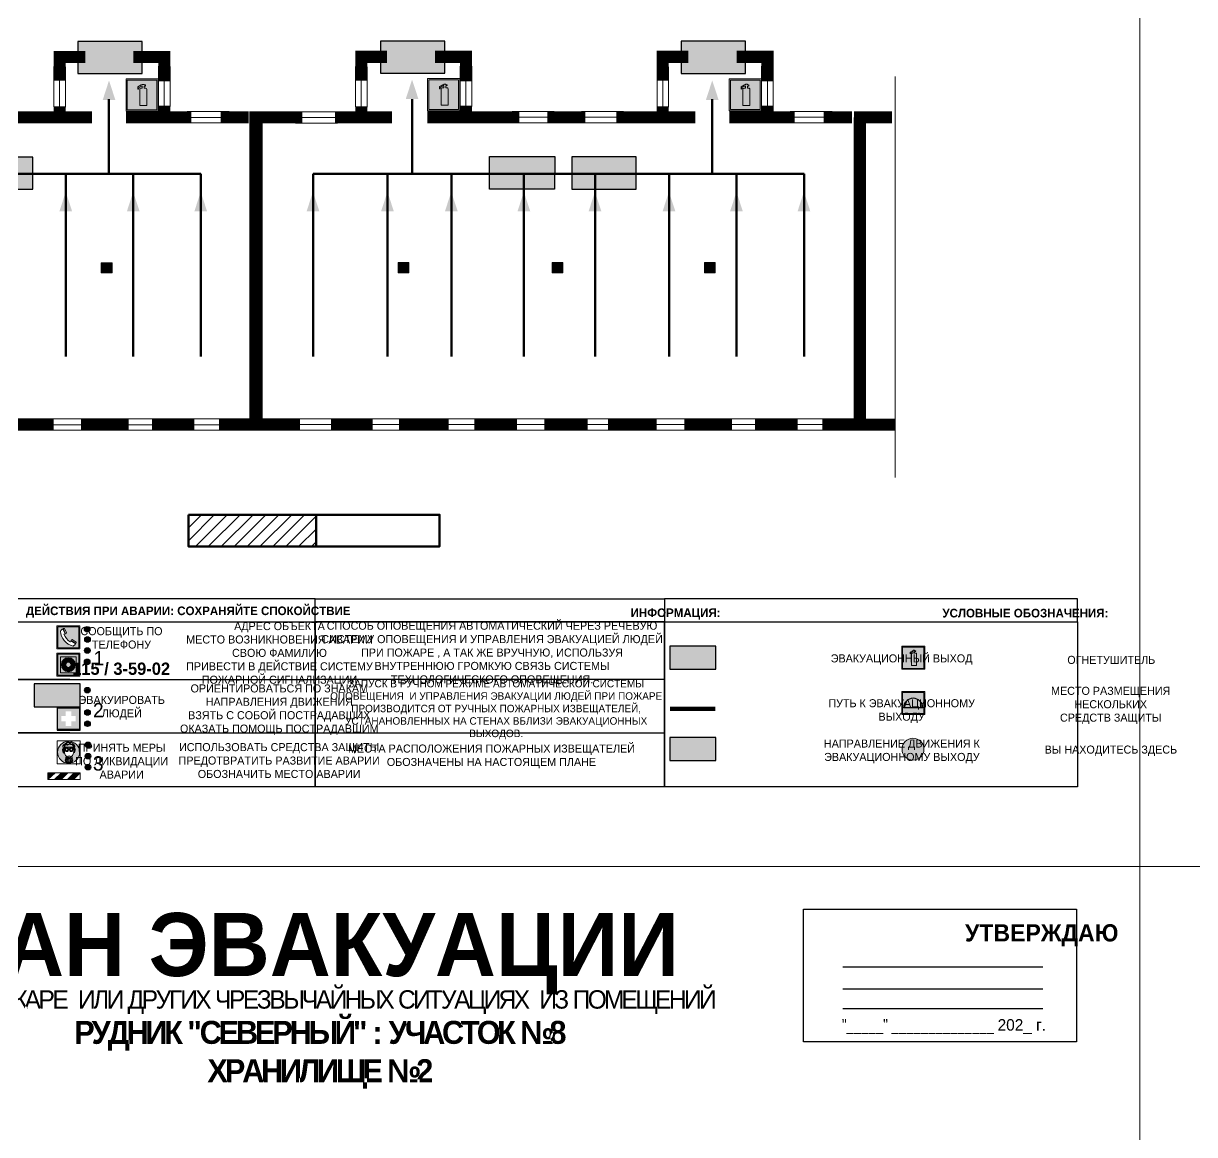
# Model space of a CAD drawing. Header units: millimetres. Extents: x 13114 to 67229, y 22859 to 38520.
# Drawn here: x 17329.4 to 17737.2, y 35460.9 to 35847.8 of the extents above; entities that cross this region are included whole.
import ezdxf

# ---------------------------------------------------------------- set-up
doc = ezdxf.new("R2010")
doc.units = ezdxf.units.MM
doc.layers.add('План_Штампы', color=7, linetype='Continuous')
doc.styles.add('обычный', font='arial.ttf')

# ---------------------------------------------------------------- blocks, each defined once
blk = doc.blocks.new('A$C38D26F80')
h = blk.add_hatch(color=5)
h.dxf.hatch_style = 1
h.paths.add_polyline_path([(-8.77, -4.48, 1), (-0.19, -4.48, 1)])
h.paths.add_polyline_path([(-6.75, -3.58), (-6.75, -3.31), (-6.62, -3.22), (-6.5, -3.22), (-6.42, -3.3), (-6.39, -3.28), (-6.59, -2.23), (-6.59, -2.01), (-6.38, -1.58), (-4.76, -0.4), (-4.13, -0.79, -0.362848), (-2.1, -2.1, -0.201049), (-2.17, -2.48, 0.085434), (-2.26, -3.13), (-1.9, -3.16), (-2.25, -4.7), (-2.4, -4.59), (-2.43, -4.34), (-2.36, -4.34), (-2.14, -3.34), (-2.47, -3.42), (-2.58, -1.95), (-2.77, -1.58), (-3.58, -1.52), (-3.92, -1.26), (-5.05, -1.73), (-4.87, -1.39), (-5.41, -1.6), (-5.41, -1.46), (-6.13, -1.87), (-6.18, -3.5), (-6.56, -3.47), (-6.37, -4.59), (-6.16, -4.43), (-6.16, -4.66), (-6.36, -4.79), (-6.37, -4.8), (-6.51, -4.76)], flags=16)
h.paths.add_polyline_path([(-6.51, -4.76), (-6.36, -4.79), (-6.37, -4.8)], flags=0)
h.paths.add_polyline_path([(-5.92, -2.34, 0.089508), (-2.67, -2.35), (-2.48, -3.88, -0.268602), (-3.4, -6.18, 0.262449), (-5.2, -6.18, -0.268602), (-6.11, -3.88)], flags=16)
edge = h.paths.add_edge_path(flags=16)
edge.add_ellipse((-5.19, -3.41), major_axis=(0, 0.842), ratio=0.848992, start_angle=0, end_angle=360)
edge = h.paths.add_edge_path(flags=0)
edge.add_ellipse((-5.19, -3.39), major_axis=(0, 0.665), ratio=0.853798, start_angle=0, end_angle=360)
edge = h.paths.add_edge_path(flags=0)
edge.add_ellipse((-5.19, -3.4), major_axis=(0, 0.528), ratio=0.864094, start_angle=0, end_angle=360)
edge = h.paths.add_edge_path(flags=16)
edge.add_ellipse((-3.47, -3.4), major_axis=(0, 0.842), ratio=0.848992, start_angle=0, end_angle=360)
h.paths.add_polyline_path([(-3.13, -6.45), (-3.13, -6.84, 0.383174), (-5.57, -6.85), (-5.57, -6.49, -0.369952)], flags=16)
edge = h.paths.add_edge_path(flags=0)
edge.add_ellipse((-3.47, -3.39), major_axis=(0, 0.665), ratio=0.853798, start_angle=0, end_angle=360)
edge = h.paths.add_edge_path(flags=0)
edge.add_ellipse((-3.47, -3.4), major_axis=(0, 0.528), ratio=0.864094, start_angle=0, end_angle=360)
edge = h.paths.add_edge_path(flags=16)
edge.add_ellipse((-4.34, -7.57), major_axis=(-1.48, 0), ratio=0.744955, start_angle=0, end_angle=360)
h.paths.add_polyline_path([(-5.01, -6.85, -1), (-5.15, -6.85, -1)], flags=0)
h.paths.add_polyline_path([(-5.33, -7.14, -1), (-5.47, -7.14, -1)], flags=0)
h.paths.add_polyline_path([(-4.61, -6.71, -1), (-4.74, -6.71, -1)], flags=16)
h.paths.add_polyline_path([(-5.43, -7.51, -1), (-5.57, -7.51, -1)], flags=0)
h.paths.add_polyline_path([(-4.26, -6.67, -1), (-4.4, -6.67, -1)], flags=16)
h.paths.add_polyline_path([(-4.74, -7.14, -1), (-4.88, -7.14, -1)], flags=0)
h.paths.add_polyline_path([(-4.93, -7.43, -1), (-5.07, -7.43, -1)], flags=0)
h.paths.add_polyline_path([(-4.41, -7.07, -1), (-4.54, -7.07, -1)], flags=0)
h.paths.add_polyline_path([(-5.33, -7.87, -1), (-5.46, -7.87, -1)], flags=0)
h.paths.add_polyline_path([(-3.8, -6.71, -1), (-3.94, -6.71, -1)], flags=16)
h.paths.add_polyline_path([(-4.85, -7.78, -1), (-4.98, -7.78, -1)], flags=0)
h.paths.add_polyline_path([(-3.96, -7.14, -1), (-4.1, -7.14, -1)], flags=0)
h.paths.add_polyline_path([(-4.33, -7.53, -1), (-4.47, -7.53, -1)], flags=0)
h.paths.add_polyline_path([(-5.09, -8.12, -1), (-5.23, -8.12, -1)], flags=0)
h.paths.add_polyline_path([(-3.5, -6.94, -1), (-3.64, -6.94, -1)], flags=0)
h.paths.add_polyline_path([(-4.54, -7.97, -1), (-4.68, -7.97, -1)], flags=0)
h.paths.add_polyline_path([(-3.66, -7.39, -1), (-3.8, -7.39, -1)], flags=0)
h.paths.add_polyline_path([(-4.73, -8.35, -1), (-4.86, -8.35, -1)], flags=0)
h.paths.add_polyline_path([(-4.09, -7.96, -1), (-4.23, -7.96, -1)], flags=0)
h.paths.add_polyline_path([(-3.77, -7.74, -1), (-3.91, -7.74, -1)], flags=0)
h.paths.add_polyline_path([(-3.22, -7.27, -1), (-3.35, -7.27, -1)], flags=0)
h.paths.add_polyline_path([(-4.34, -8.4, -1), (-4.47, -8.4, -1)], flags=0)
h.paths.add_polyline_path([(-3.16, -7.61, -1), (-3.3, -7.61, -1)], flags=0)
h.paths.add_polyline_path([(-3.9, -8.35, -1), (-4.04, -8.35, -1)], flags=0)
h.paths.add_polyline_path([(-3.32, -7.91, -1), (-3.46, -7.91, -1)], flags=0)
h.paths.add_polyline_path([(-3.55, -8.23, -1), (-3.69, -8.23, -1)], flags=0)
at = {"color": 5, "lineweight": 5}
for p, q in [((-4.48, 0), (-8.96, 0)), ((-8.96, 0), (-8.96, -4.48)), ((-4.48, 0), (0, 0)), ((0, 0), (0, -4.48)), ((-8.96, -8.96), (-8.96, -4.48)), ((-6.75, -3.31), (-6.62, -3.22)), ((-6.75, -3.58), (-6.75, -3.31)), ((-6.51, -4.76), (-6.75, -3.58)), ((-6.62, -3.22), (-6.5, -3.22)), ((-6.59, -2.01), (-6.38, -1.58)), ((-6.59, -2.23), (-6.59, -2.01)), ((-6.39, -3.28), (-6.59, -2.23)), ((-6.18, -3.5), (-6.56, -3.47)), ((-6.56, -3.47), (-6.37, -4.59)), ((-6.5, -3.22), (-6.42, -3.3)), ((-6.42, -3.3), (-6.39, -3.28)), ((-6.38, -1.58), (-4.76, -0.4)), ((-6.37, -4.59), (-6.16, -4.43)), ((-6.13, -1.87), (-6.18, -3.5)), ((-6.16, -4.43), (-6.16, -4.66)), ((-5.41, -1.46), (-6.13, -1.87)), ((-5.92, -2.34), (-6.11, -3.88)), ((-4.87, -1.39), (-5.41, -1.6)), ((-5.41, -1.6), (-5.41, -1.46)), ((-3.92, -1.26), (-5.05, -1.73)), ((-5.05, -1.73), (-4.87, -1.39)), ((-4.76, -0.4), (-4.13, -0.79)), ((-3.58, -1.52), (-3.92, -1.26)), ((-2.77, -1.58), (-3.58, -1.52)), ((-2.58, -1.95), (-2.77, -1.58)), ((-2.67, -2.34), (-2.48, -3.88)), ((-2.47, -3.42), (-2.58, -1.95)), ((-2.14, -3.34), (-2.47, -3.42)), ((-2.43, -4.34), (-2.4, -4.59)), ((-2.43, -4.34), (-2.36, -4.34)), ((-2.36, -4.34), (-2.14, -3.34)), ((-1.9, -3.16), (-2.26, -3.13)), ((-2.25, -4.7), (-1.9, -3.16)), ((0, -8.96), (0, -4.48)), ((-4.48, -8.96), (-8.96, -8.96)), ((-6.37, -4.8), (-6.51, -4.76)), ((-6.16, -4.66), (-6.37, -4.8)), ((-5.57, -6.49), (-5.57, -6.85)), ((-4.48, -8.96), (0, -8.96)), ((-3.13, -6.45), (-3.13, -6.84)), ((-2.4, -4.59), (-2.25, -4.7))]:
    blk.add_line(p, q, dxfattribs=at)
at = {"color": 5}
for p, q in [((-6.75, -3.31), (-6.62, -3.22)), ((-6.75, -3.58), (-6.75, -3.31)), ((-6.51, -4.76), (-6.75, -3.58)), ((-6.62, -3.22), (-6.5, -3.22)), ((-6.59, -2.01), (-6.38, -1.58)), ((-6.59, -2.23), (-6.59, -2.01)), ((-6.39, -3.28), (-6.59, -2.23)), ((-6.18, -3.5), (-6.56, -3.47)), ((-6.56, -3.47), (-6.37, -4.59)), ((-6.5, -3.22), (-6.42, -3.3)), ((-6.42, -3.3), (-6.39, -3.28)), ((-6.38, -1.58), (-4.76, -0.4)), ((-6.37, -4.59), (-6.16, -4.43)), ((-6.13, -1.87), (-6.18, -3.5)), ((-6.16, -4.43), (-6.16, -4.66)), ((-5.41, -1.46), (-6.13, -1.87)), ((-4.87, -1.39), (-5.41, -1.6)), ((-5.41, -1.6), (-5.41, -1.46)), ((-3.92, -1.26), (-5.05, -1.73)), ((-5.05, -1.73), (-4.87, -1.39)), ((-4.76, -0.4), (-4.13, -0.79)), ((-3.58, -1.52), (-3.92, -1.26)), ((-2.77, -1.58), (-3.58, -1.52)), ((-2.58, -1.95), (-2.77, -1.58)), ((-2.47, -3.42), (-2.58, -1.95)), ((-2.14, -3.34), (-2.47, -3.42)), ((-2.4, -4.59), (-2.43, -4.34)), ((-2.43, -4.34), (-2.36, -4.34)), ((-2.36, -4.34), (-2.14, -3.34)), ((-2.26, -3.13), (-1.9, -3.16)), ((-1.9, -3.16), (-2.25, -4.7)), ((-6.37, -4.8), (-6.51, -4.76)), ((-6.36, -4.79), (-6.51, -4.76)), ((-6.16, -4.66), (-6.37, -4.8)), ((-6.16, -4.66), (-6.36, -4.79)), ((-2.25, -4.7), (-2.4, -4.59))]:
    blk.add_line(p, q, dxfattribs=at)
at = {"color": 5, "lineweight": 5}
for centre, radius in [((-4.48, -4.48), 4.29), ((-5.5, -7.51), 0.0678), ((-5.4, -7.14), 0.0678), ((-5.4, -7.87), 0.0678), ((-5.16, -8.12), 0.0678), ((-5.08, -6.85), 0.0678), ((-5, -7.43), 0.0678), ((-4.91, -7.78), 0.0678), ((-4.81, -7.14), 0.0678), ((-4.79, -8.35), 0.0678), ((-4.67, -6.71), 0.0678), ((-4.61, -7.97), 0.0678), ((-4.47, -7.07), 0.0678), ((-4.4, -7.53), 0.0678), ((-4.4, -8.4), 0.0678), ((-4.33, -6.67), 0.0678), ((-4.16, -7.96), 0.0678), ((-4.03, -7.14), 0.0678), ((-3.97, -8.35), 0.0678), ((-3.87, -6.71), 0.0678), ((-3.84, -7.74), 0.0678), ((-3.73, -7.39), 0.0678), ((-3.62, -8.23), 0.0678), ((-3.57, -6.94), 0.0678), ((-3.39, -7.91), 0.0678), ((-3.28, -7.27), 0.0678), ((-3.23, -7.61), 0.0678)]:
    blk.add_circle(centre, radius, dxfattribs=at)
for centre, radius, start, end in [((-3.66, -4.24), 2.47, 171.573, 231.7124), ((-4.28, 6.66), 9.15, 259.6987, 280.1569), ((-4.93, -4.24), 2.47, 308.2876, 8.427), ((-0.47, -3.05), 1.79, 161.5846, 182.4584), ((-2.6, -2.2), 0.513, 326.4781, 11.7739), ((-4.33, -7.88), 1.87, 50.358, 131.5662), ((-4.34, -8.2), 1.82, 48.4943, 132.3565), ((-4.3, -7.78), 1.83, 60.5889, 119.4111)]:
    blk.add_arc(centre, radius, start, end, dxfattribs=at)
at = {"color": 5}
for centre, radius, start, end in [((-3.89, -2.66), 1.88, 17.387, 97.1599), ((-0.35, -3.07), 1.91, 162.2553, 181.7878), ((-2.6, -2.2), 0.511, 326.3906, 11.8614)]:
    blk.add_arc(centre, radius, start, end, dxfattribs=at)
at = {"color": 5, "lineweight": 5}
for centre, major_axis, ratio in [((-5.19, -3.41), (0, 0.842), 0.848992), ((-5.19, -3.39), (0, 0.665), 0.853798), ((-5.19, -3.4), (0, 0.528), 0.864094), ((-3.47, -3.4), (0, 0.842), 0.848992), ((-3.47, -3.39), (0, 0.665), 0.853798), ((-3.47, -3.4), (0, 0.528), 0.864094), ((-4.34, -7.57), (-1.48, 0), 0.744955)]:
    blk.add_ellipse(centre, major_axis=major_axis, ratio=ratio, dxfattribs=at)
blk = doc.blocks.new('A$C47DD6509')
at = {"lineweight": 5}
for points in [[(-8.69, 0), (-11.19, 0), (-11.19, -2.22)], [(-4.22, 0), (-6.45, 0), (-8.91, -2.22), (-6.61, -2.22)], [(0, 0), (-2.09, 0), (-4.36, -2.22), (-2.29, -2.22)]]:
    blk.add_hatch(color=242, dxfattribs=at).paths.add_polyline_path(points)
at = {"color": 242, "lineweight": 5}
for p, q in [((-11.19, -2.22), (-8.69, 0)), ((-11.19, -2.22), (-11.19, 0)), ((-11.19, 0), (-8.69, 0)), ((-11.19, 0), (0, 0)), ((-8.91, -2.22), (-6.45, 0)), ((-6.61, -2.22), (-4.22, 0)), ((-4.36, -2.22), (-2.09, 0)), ((-2.29, -2.22), (0, 0)), ((0, 0), (0, -2.22)), ((0, -2.22), (-11.19, -2.22))]:
    blk.add_line(p, q, dxfattribs=at)
blk = doc.blocks.new('A$C32E8229D')
at = {"true_color": 0xffffff}
blk.add_hatch(color=7, dxfattribs=at).paths.add_polyline_path([(0, 0), (0, -8), (16, -8), (16, 0)])
h = blk.add_hatch(color=126)
h.paths.add_polyline_path([(0.2, -0.2), (15.8, -0.2), (15.8, -7.8), (0.2, -7.8)])
h.paths.add_polyline_path([(13.49, -2.05), (12.08, -2.05), (11.37, -2.63, 0.162397), (11.29, -2.84), (11.29, -3.63), (10.35, -3.63), (10.35, -4.05), (11.68, -4.05), (11.68, -3.48), (12.26, -4.28), (11.29, -5.1), (11.29, -6.78), (11.85, -6.78), (11.85, -5.44), (12.8, -4.64), (12.8, -5.94), (14.46, -5.94), (14.46, -5.39), (13.45, -5.39), (13.45, -3.97), (12.46, -2.59), (13.15, -2.59), (13.69, -3.34), (14.18, -3)], flags=16)
h.paths.add_polyline_path([(10.74, -1.82, 1), (11.8, -1.82, 1)], flags=16)
h.paths.add_polyline_path([(9.39, -3.59), (5.99, -3.59), (6.56, -3.03), (5.91, -3.03), (5.1, -3.83), (5.91, -4.64), (6.56, -4.64), (5.99, -4.09), (9.39, -4.09)], flags=16)
h.paths.add_polyline_path([(4.29, -1.08), (1.72, -1.08), (1.72, -6.6), (4.29, -6.6)], flags=16)
at = {"color": 126}
blk.add_lwpolyline([(16, -8), (0, -8), (0, 0), (16, 0)], close=True, dxfattribs=at)
blk = doc.blocks.new('A$C18900ED3')
h = blk.add_hatch(color=126)
h.paths.add_polyline_path([(-0.18, -0.18), (-7.02, -0.18), (-7.02, -7.02), (-0.18, -7.02)])
h.paths.add_polyline_path([(-5.89, -4.46), (-5.89, -2.77), (-4.46, -2.77), (-4.46, -1.31), (-2.77, -1.31), (-2.77, -2.77), (-1.33, -2.77), (-1.33, -4.46), (-2.77, -4.46), (-2.77, -5.89), (-4.46, -5.89), (-4.46, -4.46)], flags=16)
at = {"color": 126}
for p, q in [((-7.2, 0), (-7.2, -7.2)), ((0, 0), (-7.2, 0)), ((0, -7.2), (0, 0)), ((-7.02, -7.02), (-7.02, -0.18)), ((-7.02, -0.18), (-0.18, -0.18)), ((-0.18, -0.18), (-0.18, -7.02)), ((-7.2, -7.2), (0, -7.2)), ((-0.18, -7.02), (-7.02, -7.02))]:
    blk.add_line(p, q, dxfattribs=at)
blk = doc.blocks.new('A$C456E1F9C')
at = {"lineweight": 5}
h = blk.add_hatch(color=242, dxfattribs=at)
h.paths.add_polyline_path([(0.51, -1.47), (0.51, -13.26), (12.29, -13.26), (12.29, -1.47)])
h.paths.add_polyline_path([(5.42, -4.95, -0.254479), (4.78, -5.4), (3.52, -2.53, -0.209735), (4.23, -2.4)], flags=16)
h.paths.add_polyline_path([(8.53, -8.6), (10.87, -10.17), (10.54, -10.76), (8.03, -9.13, -0.192251)], flags=16)
h.paths.add_polyline_path([(4.61, -5.49, 0.005518), (3.87, -5.72, 0.128647), (7.49, -10.01, 0.00809), (7.83, -9.33), (10.47, -10.97, -0.16736), (8.99, -12.25, -0.327862), (1.95, -3.95, -0.166952), (3.36, -2.62)], flags=16)
at = {"color": 242, "lineweight": 5}
for p, q in [((0, -13.77), (0, -0.97)), ((12.8, -0.97), (0, -0.97)), ((4.61, -5.49), (3.36, -2.62)), ((3.52, -2.53), (4.78, -5.4)), ((4.23, -2.4), (5.42, -4.95)), ((12.8, -13.77), (12.8, -0.97)), ((7.83, -9.33), (10.47, -10.97)), ((8.03, -9.13), (10.54, -10.76)), ((10.81, -10.12), (8.53, -8.6)), ((10.54, -10.76), (10.8, -10.3)), ((10.8, -10.3), (10.81, -10.12)), ((0, -13.77), (12.8, -13.77))]:
    blk.add_line(p, q, dxfattribs=at)
blk.add_lwpolyline([(0.51, -1.47), (12.29, -1.47), (12.29, -13.26), (0.51, -13.26)], close=True, dxfattribs=at)
for centre, radius, start, end in [((4.59, -5.34), 2.99, 114.28453, 152.19739), ((11.12, -3.31), 9.19, 183.99153, 256.60086), ((4.02, -3.27), 0.891, 76.32839, 123.70924), ((14.98, -39.1), 35.17, 107.14873, 108.41345), ((13.86, -0.94), 11.08, 205.55365, 234.87622), ((4.68, -4.59), 0.824, 276.9621, 334.07228), ((-13.31, 0.8), 23.44, 332.54871, 334.40268), ((8.94, -9.5), 0.989, 114.40924, 157.93883), ((7.87, -9.46), 3, 291.92908, 329.9329)]:
    blk.add_arc(centre, radius, start, end, dxfattribs=at)
blk = doc.blocks.new('A$C54414219')
at = {"true_color": 0xffffff}
h = blk.add_hatch(color=7, dxfattribs=at)
h.paths.add_polyline_path([(2.39, -9.45), (2.39, -18.3), (11.23, -18.3), (11.23, -9.45)], flags=0)
h.paths.add_polyline_path([(10.71, -13.87, -1), (2.92, -13.87, -1)], flags=0)
h.paths.add_polyline_path([(8.3, -13.87, -1), (5.33, -13.87, -1)], flags=0)
h.paths.add_polyline_path([(0.41, -7.47), (0.41, -20.27), (13.21, -20.27), (13.21, -7.47)])
h.paths.add_polyline_path([(0.92, -19.77), (12.71, -19.77), (12.71, -7.98), (0.92, -7.98)], flags=16)
h.paths.add_polyline_path([(11.23, -9.45), (11.23, -18.3), (2.39, -18.3), (2.39, -9.45)], flags=0)
at = {"lineweight": 5}
h = blk.add_hatch(color=242, dxfattribs=at)
h.paths.add_polyline_path([(12.71, -7.98), (0.92, -7.98), (0.92, -19.77), (12.71, -19.77)])
h.paths.add_polyline_path([(11.23, -18.3), (2.39, -18.3), (2.39, -9.45), (11.23, -9.45)], flags=16)
h.paths.add_polyline_path([(10.71, -13.87, -1), (2.92, -13.87, -1)], flags=0)
h.paths.add_polyline_path([(8.3, -13.87, -1), (5.33, -13.87, -1)], flags=0)
at = {"true_color": 0xffffff}
h = blk.add_hatch(color=7, dxfattribs=at)
h.paths.add_polyline_path([(2.39, -9.45), (2.39, -18.3), (11.23, -18.3), (11.23, -9.45)])
h.paths.add_polyline_path([(10.71, -13.87, -1), (2.92, -13.87, -1)], flags=16)
h.paths.add_polyline_path([(8.3, -13.87, -1), (5.33, -13.87, -1)], flags=0)
at = {"lineweight": 5}
h = blk.add_hatch(color=242, dxfattribs=at)
h.paths.add_polyline_path([(2.92, -13.87, 1), (10.71, -13.87, 1)])
h.paths.add_polyline_path([(8.3, -13.87, -1), (5.33, -13.87, -1)], flags=16)
at = {"color": 242, "lineweight": 5}
for p, q in [((0.41, -20.27), (0.41, -7.47)), ((0.41, -7.47), (13.21, -7.47)), ((0.41, -7.47), (13.21, -7.47)), ((13.21, -20.27), (13.21, -7.47)), ((0.41, -20.27), (13.21, -20.27))]:
    blk.add_line(p, q, dxfattribs=at)
for points in [[(0.92, -7.98), (12.71, -7.98), (12.71, -19.77), (0.92, -19.77)], [(2.39, -9.45), (11.23, -9.45), (11.23, -18.3), (2.39, -18.3)]]:
    blk.add_lwpolyline(points, close=True, dxfattribs=at)
for radius in [3.89, 1.49]:
    blk.add_circle((6.81, -13.87), radius, dxfattribs=at)
blk = doc.blocks.new('A$C1E1F2D43')
at = {"true_color": 0xffffff}
blk.add_hatch(color=7, dxfattribs=at).paths.add_polyline_path([(8, 0), (0, 0), (0, -8), (8, -8)])
h = blk.add_hatch(color=242)
h.paths.add_polyline_path([(0.32, -0.32), (0.32, -7.68), (7.68, -7.68), (7.68, -0.32)])
h.paths.add_polyline_path([(7.35, -5.71), (0.65, -5.71, -1)], flags=16)
at = {"color": 242, "lineweight": 5}
for p, q in [((0, 0), (8, 0)), ((0, -8), (0, 0)), ((0, 0), (8, 0)), ((8, -8), (8, 0)), ((0, -8), (8, -8))]:
    blk.add_line(p, q, dxfattribs=at)
at = {"color": 242}
blk.add_line((7.35, -5.71), (0.65, -5.71), dxfattribs=at)
at = {"color": 242, "lineweight": 5}
blk.add_lwpolyline([(0.32, -0.32), (7.68, -0.32), (7.68, -7.68), (0.32, -7.68)], close=True, dxfattribs=at)
at = {"color": 242}
blk.add_arc((4, -5.71), 3.35, 0, 180, dxfattribs=at)
blk = doc.blocks.new('A$C7B8C2D5B')
at = {"lineweight": 0}
h = blk.add_hatch(color=5, dxfattribs=at)
h.dxf.hatch_style = 1
h.paths.add_polyline_path([(1.4, -3.02, 1), (-2.11, -3.02, 1)])
at = {"color": 5, "lineweight": 0}
blk.add_circle((-0.36, -3.02), 1.75, dxfattribs=at)
blk = doc.blocks.new('A$C7B4425F7')
at = {"true_color": 0xffffff}
blk.add_hatch(color=7, dxfattribs=at).paths.add_polyline_path([(0, 0), (-16, 0), (-16, -8), (0, -8)])
h = blk.add_hatch(color=126)
h.paths.add_polyline_path([(-0.2, -0.2), (-15.8, -0.2), (-15.8, -7.8), (-0.2, -7.8)])
h.paths.add_polyline_path([(-11.76, -2.03), (-11.76, -3.66), (-11.17, -3.66, -0.568275), (-11.17, -6.18), (-12.58, -6.18), (-12.58, -2.03)], flags=16)
h.paths.add_polyline_path([(-13.33, -4.12, -0.495768), (-13.59, -6.18), (-15.03, -6.18), (-15.03, -2.03), (-13.59, -2.03, -0.487973)], flags=16)
h.paths.add_polyline_path([(-10.25, -2.03), (-9.48, -2.03), (-9.48, -6.18), (-10.25, -6.18)], flags=16)
h.paths.add_polyline_path([(-13.84, -3.69), (-14.24, -3.69), (-14.24, -3.03), (-13.9, -3.03, -0.692621)], flags=0)
h.paths.add_polyline_path([(-9.15, -2.03), (-8.4, -2.03), (-8.04, -3.07), (-7.68, -2.03), (-6.93, -2.03), (-7.64, -4.1), (-6.93, -6.18), (-7.68, -6.18), (-8.04, -5.14), (-8.4, -6.18), (-9.15, -6.18), (-8.44, -4.1)], flags=16)
h.paths.add_polyline_path([(-11.76, -4.46), (-11.42, -4.46, -0.692621), (-11.36, -5.12), (-11.76, -5.12)], flags=0)
h.paths.add_polyline_path([(-13.9, -5.2), (-14.24, -5.2), (-14.24, -4.55), (-13.84, -4.55, -0.708038)], flags=0)
edge = h.paths.add_edge_path(flags=16)
edge.add_ellipse((-5.51, -4.08), major_axis=(0, 2.05), ratio=0.586184, start_angle=0, end_angle=360)
edge = h.paths.add_edge_path(flags=0)
edge.add_ellipse((-5.51, -4.08), major_axis=(0, 1.14), ratio=0.454828, start_angle=0, end_angle=360)
h.paths.add_polyline_path([(-4.13, -4.96, 0.377264), (-3.48, -4.52, 0.0555), (-3.16, -2.03), (-1.66, -2.03), (-1.66, -4.96), (-0.96, -4.96), (-0.96, -7.01), (-1.75, -7.01), (-1.75, -6.18), (-3.3, -6.18), (-3.3, -7.02), (-4.13, -7.02)], flags=16)
h.paths.add_polyline_path([(-2.73, -2.91), (-2.28, -2.91), (-2.28, -4.96), (-3.05, -4.96, 0.079136)], flags=0)
at = {"color": 126}
blk.add_lwpolyline([(-16, -8), (0, -8), (0, 0), (-16, 0)], close=True, dxfattribs=at)
blk = doc.blocks.new('A$C3AD82952')
at = {"true_color": 0xf5f5ff}
h = blk.add_hatch(color=7, dxfattribs=at)
h.dxf.hatch_style = 1
h.paths.add_polyline_path([(8.21, 8.73, 0.414214), (7.89, 9.05), (7.22, 9.05), (7.22, 9.92), (7.59, 9.92, 1), (7.57, 10.36), (7.22, 10.36), (7.22, 10.6), (6.43, 10.6), (6.43, 10.36), (6.01, 10.36), (4.74, 9.59), (4.74, 8.69), (4.98, 8.73), (4.98, 9.26), (6.12, 9.91), (6.43, 9.91), (6.43, 9.05), (5.76, 9.05, 0.414214), (5.44, 8.73), (5.44, 2.2), (8.21, 2.2)], flags=0)
h.paths.add_polyline_path([(12.8, 12.8), (0, 12.8), (0, 0), (12.8, 0)])
h.paths.add_polyline_path([(0.51, 12.29), (12.29, 12.29), (12.29, 0.51), (0.51, 0.51)], flags=16)
h.paths.add_polyline_path([(4.74, 9.59), (6.01, 10.36), (6.43, 10.36), (6.43, 10.6), (7.22, 10.6), (7.22, 10.36), (7.59, 10.36, -0.94586), (7.59, 9.92), (7.22, 9.92), (7.22, 9.05), (7.89, 9.05, -0.414214), (8.21, 8.73), (8.21, 2.2), (5.44, 2.2), (5.44, 8.73, -0.414214), (5.76, 9.05), (6.43, 9.05), (6.43, 9.91), (6.12, 9.91), (4.98, 9.26), (4.98, 8.73), (4.74, 8.69)], flags=0)
h = blk.add_hatch(color=242)
h.dxf.hatch_style = 1
h.paths.add_polyline_path([(12.29, 12.29), (0.51, 12.29), (0.51, 0.51), (12.29, 0.51)])
h.paths.add_polyline_path([(4.74, 8.69), (4.74, 9.59), (6.01, 10.36), (6.43, 10.36), (6.43, 10.6), (7.22, 10.6), (7.22, 10.36), (7.59, 10.36, -0.94586), (7.59, 9.92), (7.22, 9.92), (7.22, 9.05), (7.89, 9.05, -0.414214), (8.21, 8.73), (8.21, 2.2), (5.44, 2.2), (5.44, 8.73, -0.414214), (5.76, 9.05), (6.43, 9.05), (6.43, 9.91), (6.12, 9.91), (4.98, 9.26), (4.98, 8.73)], flags=16)
h = blk.add_hatch(color=7, dxfattribs=at)
h.dxf.hatch_style = 1
h.paths.add_polyline_path([(8.21, 8.73, 0.414214), (7.89, 9.05), (7.22, 9.05), (7.22, 9.92), (7.59, 9.92, 1), (7.57, 10.36), (7.22, 10.36), (7.22, 10.6), (6.43, 10.6), (6.43, 10.36), (6.01, 10.36), (4.74, 9.59), (4.74, 8.69), (4.98, 8.73), (4.98, 9.26), (6.12, 9.91), (6.43, 9.91), (6.43, 9.05), (5.76, 9.05, 0.414214), (5.44, 8.73), (5.44, 2.2), (8.21, 2.2)])
at = {"color": 242, "lineweight": 5}
for p, q in [((0, 0), (0, 12.8)), ((0, 12.8), (12.8, 12.8)), ((6.01, 10.36), (4.74, 9.59)), ((4.74, 9.59), (4.74, 8.69)), ((4.98, 9.26), (6.12, 9.91)), ((6.01, 10.36), (6.43, 10.36)), ((6.12, 9.91), (6.43, 9.91)), ((7.22, 10.6), (6.43, 10.6)), ((6.43, 10.6), (6.43, 10.36)), ((6.43, 9.91), (6.43, 9.05)), ((7.22, 10.36), (7.22, 10.6)), ((7.59, 10.36), (7.22, 10.36)), ((7.22, 9.05), (7.22, 9.92)), ((7.59, 9.92), (7.22, 9.92)), ((12.8, 0), (12.8, 12.8)), ((4.74, 8.69), (4.98, 8.73)), ((4.98, 8.73), (4.98, 9.26)), ((5.44, 2.2), (5.44, 8.73)), ((5.76, 9.05), (6.43, 9.05)), ((7.89, 9.05), (7.22, 9.05)), ((8.21, 2.2), (8.21, 8.73)), ((0, 0), (12.8, 0)), ((5.44, 2.2), (8.21, 2.2))]:
    blk.add_line(p, q, dxfattribs=at)
blk.add_lwpolyline([(0.51, 12.29), (12.29, 12.29), (12.29, 0.51), (0.51, 0.51)], close=True, dxfattribs=at)
for centre, radius, start, end in [((7.58, 10.14), 0.223, 273.1875, 86.8125), ((5.76, 8.73), 0.32, 90, 180), ((7.89, 8.73), 0.32, 0, 90)]:
    blk.add_arc(centre, radius, start, end, dxfattribs=at)

msp = doc.modelspace()

# ---------------------------------------------------------------- hatches: boundary and pattern name
at = {"lineweight": 0}
h = msp.add_hatch(color=256, dxfattribs=at)
h.dxf.hatch_style = 1
h.paths.add_polyline_path([(17360.29, 35760.94), (17360.29, 35764.44), (17356.54, 35764.44), (17356.54, 35760.94)])
h = msp.add_hatch(color=256, dxfattribs=at)
h.dxf.hatch_style = 1
h.paths.add_polyline_path([(17463.64, 35760.97), (17463.64, 35764.48), (17459.89, 35764.48), (17459.89, 35760.97)])
h = msp.add_hatch(color=256, dxfattribs=at)
h.dxf.hatch_style = 1
h.paths.add_polyline_path([(17517.26, 35760.97), (17517.26, 35764.48), (17513.51, 35764.48), (17513.51, 35760.97)])
h = msp.add_hatch(color=256, dxfattribs=at)
h.dxf.hatch_style = 1
h.paths.add_polyline_path([(17570.29, 35760.97), (17570.29, 35764.48), (17566.55, 35764.48), (17566.55, 35760.97)])
h = msp.add_hatch()
h.set_pattern_fill('ANSI31', color=256)
h.set_pattern_definition([(45, (-11892.7227, 24106.1653), (-2.24506403, 2.24506403), [])])
h.paths.add_polyline_path([(17431.32, 35665.67), (17431.32, 35676.74), (17386.85, 35676.74), (17386.85, 35665.67)])
h = msp.add_hatch(color=256, dxfattribs=at)
h.dxf.hatch_style = 1
h.paths.add_polyline_path([(17350.67, 35636.85, 1), (17352.6, 35636.85, 1)])
h = msp.add_hatch(color=256, dxfattribs=at)
h.dxf.hatch_style = 1
h.paths.add_polyline_path([(17350.77, 35633.27, 1), (17352.7, 35633.27, 1)])
h = msp.add_hatch(color=256, dxfattribs=at)
h.dxf.hatch_style = 1
h.paths.add_polyline_path([(17350.73, 35629.46, 1), (17352.66, 35629.46, 1)])
h = msp.add_hatch(color=256, dxfattribs=at)
h.dxf.hatch_style = 1
h.paths.add_polyline_path([(17350.65, 35625.53, 1), (17352.58, 35625.53, 1)])
h = msp.add_hatch(color=256, dxfattribs=at)
h.dxf.hatch_style = 1
h.paths.add_polyline_path([(17350.73, 35615.64, 1), (17352.67, 35615.64, 1)])
h = msp.add_hatch(color=256, dxfattribs=at)
h.dxf.hatch_style = 1
h.paths.add_polyline_path([(17350.77, 35607.86, 1), (17352.71, 35607.86, 1)])
h = msp.add_hatch(color=256, dxfattribs=at)
h.dxf.hatch_style = 1
h.paths.add_polyline_path([(17350.77, 35603.96, 1), (17352.7, 35603.96, 1)])
h = msp.add_hatch(color=256, dxfattribs=at)
h.dxf.hatch_style = 1
h.paths.add_polyline_path([(17350.92, 35596.61, 1), (17352.86, 35596.61, 1)])
h = msp.add_hatch(color=256, dxfattribs=at)
h.dxf.hatch_style = 1
h.paths.add_polyline_path([(17350.92, 35592.67, 1), (17352.85, 35592.67, 1)])
h = msp.add_hatch(color=256, dxfattribs=at)
h.dxf.hatch_style = 1
h.paths.add_polyline_path([(17350.92, 35588.83, 1), (17352.85, 35588.83, 1)])

# ---------------------------------------------------------------- linework, layer by layer
at = {"color": 5, "lineweight": 0}
for points in [[(17118.06, 35554.27), (17718.06, 35554.27), (17718.06, 35949.27), (17118.06, 35949.27)], [(17718.06, 35554.27), (18318.06, 35554.27), (18318.06, 35949.27), (17718.06, 35949.27)], [(17118.06, 35159.27), (17718.06, 35159.27), (17718.06, 35554.27), (17118.06, 35554.27)], [(17718.06, 35159.27), (18318.06, 35159.27), (18318.06, 35554.27), (17718.06, 35554.27)]]:
    msp.add_lwpolyline(points, close=True, dxfattribs=at)
at = {"lineweight": 100, "const_width": 4.2}
for points in [[(17342.02, 35827.77), (17342.02, 35836.1), (17350.94, 35836.1)], [(17367.7, 35836.1), (17378.47, 35836.1), (17378.47, 35827.57)], [(17447.07, 35827.8), (17447.07, 35836.13), (17455.99, 35836.13)], [(17472.75, 35836.13), (17483.52, 35836.13), (17483.52, 35827.6)], [(17552.02, 35827.8), (17552.02, 35836.13), (17560.94, 35836.13)], [(17577.7, 35836.13), (17588.47, 35836.13), (17588.47, 35827.6)], [(17342.02, 35815.07), (17342.02, 35818.9)], [(17378.47, 35819.1), (17378.47, 35815.07)], [(17447.07, 35815.1), (17447.07, 35818.93)], [(17483.52, 35819.13), (17483.52, 35815.1)], [(17552.02, 35815.1), (17552.02, 35818.93)], [(17588.47, 35819.13), (17588.47, 35815.1)], [(17353.33, 35815.07), (17325.84, 35815.07)], [(17387.92, 35815.07), (17365.19, 35815.07)], [(17407.89, 35815.07), (17398.05, 35815.07)], [(17426.5, 35815.1), (17408.08, 35815.1)], [(17421.81, 35815.07), (17408.54, 35815.07)], [(17457.78, 35815.1), (17437.87, 35815.1)], [(17502.03, 35815.1), (17470.1, 35815.1)], [(17525.1, 35815.1), (17511.82, 35815.1)], [(17563.34, 35815.1), (17535.84, 35815.1)], [(17597.92, 35815.1), (17575.19, 35815.1)], [(17617.89, 35815.1), (17608.05, 35815.1)], [(17631.81, 35815.1), (17618.54, 35815.1)], [(17322.98, 35708.06), (17339.93, 35708.06)], [(17349.49, 35708.06), (17366.13, 35708.06)], [(17374.14, 35708.06), (17388.94, 35708.06)], [(17397.57, 35708.06), (17408.33, 35708.06)], [(17408.05, 35708.1), (17425.73, 35708.1)], [(17408.55, 35708.06), (17422.95, 35708.06)], [(17436.51, 35708.1), (17451, 35708.1)], [(17460.24, 35708.1), (17477.5, 35708.1)], [(17486.44, 35708.1), (17501.24, 35708.1)], [(17510.79, 35708.1), (17525.89, 35708.1)], [(17532.98, 35708.1), (17549.93, 35708.1)], [(17559.49, 35708.1), (17576.13, 35708.1)], [(17584.15, 35708.1), (17598.94, 35708.1)], [(17607.57, 35708.1), (17618.33, 35708.1)], [(17617.3, 35708.1), (17632.95, 35708.1)]]:
    msp.add_lwpolyline(points, dxfattribs=at)
at = {"lineweight": 0}
for points in [[(17340.01, 35818.7), (17340.01, 35832.71)], [(17342.02, 35818.9), (17342.02, 35832.92)], [(17344.06, 35818.62), (17344.06, 35832.64)], [(17376.42, 35818.86), (17376.42, 35832.87)], [(17378.43, 35819.06), (17378.43, 35833.07)], [(17380.47, 35818.78), (17380.47, 35832.79)], [(17445.06, 35818.73), (17445.06, 35832.75)], [(17447.07, 35818.93), (17447.07, 35832.95)], [(17449.11, 35818.66), (17449.11, 35832.67)], [(17481.47, 35818.89), (17481.47, 35832.91)], [(17483.48, 35819.09), (17483.48, 35833.11)], [(17485.52, 35818.81), (17485.52, 35832.83)], [(17550.01, 35818.73), (17550.01, 35832.75)], [(17552.02, 35818.93), (17552.02, 35832.95)], [(17554.06, 35818.66), (17554.06, 35832.67)], [(17586.42, 35818.89), (17586.42, 35832.91)], [(17588.43, 35819.09), (17588.43, 35833.11)], [(17590.47, 35818.81), (17590.47, 35832.83)], [(17632.95, 35689.65), (17632.95, 35829.29)], [(17386.39, 35817.04), (17401.01, 35817.04)], [(17386.58, 35815.06), (17401.2, 35815.06)], [(17424.36, 35817.01), (17438.98, 35817.01)], [(17424.55, 35815.03), (17439.16, 35815.03)], [(17499.6, 35817.1), (17514.22, 35817.1)], [(17499.79, 35815.12), (17514.4, 35815.12)], [(17523.74, 35817.12), (17538.36, 35817.12)], [(17523.93, 35815.14), (17538.55, 35815.14)], [(17596.39, 35817.08), (17611.01, 35817.08)], [(17596.58, 35815.1), (17611.2, 35815.1)], [(17386.15, 35813.11), (17400.77, 35813.11)], [(17424.12, 35813.08), (17438.74, 35813.08)], [(17499.36, 35813.17), (17513.98, 35813.17)], [(17523.5, 35813.19), (17538.12, 35813.19)], [(17596.15, 35813.15), (17610.77, 35813.15)], [(17199.55, 35710.13), (17408.46, 35710.13)], [(17200.53, 35708.06), (17408.44, 35708.06)], [(17409.55, 35710.16), (17618.46, 35710.16)], [(17410.53, 35708.1), (17618.44, 35708.1)], [(17618.69, 35708.1), (17622.06, 35708.1)], [(17618.77, 35710.16), (17621.07, 35710.16)], [(17200.07, 35706.11), (17407.54, 35706.11)], [(17410.07, 35706.14), (17617.54, 35706.14)], [(17618.99, 35706.14), (17622.17, 35706.14)]]:
    msp.add_lwpolyline(points, dxfattribs=at)
at = {"color": 126, "lineweight": 100, "true_color": 0x008754}
for points in [[(17359.19, 35795.36), (17359.19, 35821.37)], [(17464.81, 35821.4), (17464.81, 35795.39), (17430.27, 35795.39)], [(17569.19, 35795.39), (17569.19, 35821.4)], [(17251.47, 35795.36), (17391.18, 35795.36)], [(17344.2, 35731.8), (17344.2, 35795.36)], [(17367.69, 35731.8), (17367.69, 35795.36)], [(17391.18, 35731.8), (17391.18, 35795.36)], [(17430.27, 35731.83), (17430.27, 35795.39)], [(17456.2, 35731.83), (17456.2, 35795.39)], [(17461.47, 35795.39), (17601.19, 35795.39)], [(17478.43, 35731.83), (17478.43, 35795.39)], [(17503.69, 35731.83), (17503.69, 35795.39)], [(17528.44, 35731.83), (17528.44, 35795.39)], [(17554.2, 35731.83), (17554.2, 35795.39)], [(17577.69, 35731.83), (17577.69, 35795.39)], [(17601.19, 35731.83), (17601.19, 35795.39)]]:
    msp.add_lwpolyline(points, dxfattribs=at)
at = {"lineweight": 0, "const_width": 4.2}
for points in [[(17410.18, 35708.1), (17410.18, 35815.1)], [(17410.63, 35708.06), (17410.63, 35815.07)], [(17620.63, 35708.1), (17620.63, 35815.1)]]:
    msp.add_lwpolyline(points, dxfattribs=at)
at = {"lineweight": 0}
for points in [[(17356.54, 35760.94), (17360.29, 35760.94), (17360.29, 35764.44), (17356.54, 35764.44)], [(17459.89, 35760.97), (17463.64, 35760.97), (17463.64, 35764.48), (17459.89, 35764.48)], [(17513.51, 35760.97), (17517.26, 35760.97), (17517.26, 35764.48), (17513.51, 35764.48)], [(17566.55, 35760.97), (17570.29, 35760.97), (17570.29, 35764.48), (17566.55, 35764.48)]]:
    msp.add_lwpolyline(points, close=True, dxfattribs=at)
at = {"lineweight": 100}
msp.add_lwpolyline([(17386.85, 35676.74), (17474.3, 35676.74), (17474.3, 35665.67), (17386.85, 35665.67)], close=True, dxfattribs=at)
msp.add_lwpolyline([(17431.32, 35665.67), (17431.32, 35676.74)], dxfattribs=at)
for points in [[(17287.19, 35639.39), (17430.95, 35639.39), (17430.95, 35647.44), (17287.19, 35647.44)], [(17430.95, 35647.44), (17552.67, 35647.44), (17552.67, 35581.99), (17430.95, 35581.99)], [(17430.95, 35647.44), (17552.67, 35647.44), (17552.67, 35639.39), (17430.95, 35639.39)], [(17552.67, 35639.39), (17696.44, 35639.39), (17696.44, 35647.44), (17552.67, 35647.44)], [(17287.19, 35639.39), (17430.95, 35639.39), (17430.95, 35581.99), (17287.19, 35581.99)], [(17430.95, 35639.39), (17552.67, 35639.39), (17552.67, 35619.39), (17430.95, 35619.39)], [(17552.67, 35639.39), (17696.44, 35639.39), (17696.44, 35581.99), (17552.67, 35581.99)], [(17552.67, 35619.39), (17430.95, 35619.39), (17430.95, 35600.82), (17552.67, 35600.82)], [(17601, 35539.43), (17696, 35539.43), (17696, 35493.23), (17601, 35493.23)]]:
    msp.add_lwpolyline(points, close=True)
for points in [[(17345.6, 35619.39), (17287.19, 35619.39), (17430.95, 35619.39)], [(17345.6, 35600.82), (17287.19, 35600.82), (17430.95, 35600.82)], [(17614.75, 35519.39), (17684.28, 35519.39)], [(17614.75, 35511.63), (17684.28, 35511.63)], [(17614.75, 35504.84), (17684.28, 35504.84)]]:
    msp.add_lwpolyline(points)
at = {"color": 126, "lineweight": 80, "true_color": 0x008754, "const_width": 1.5}
msp.add_lwpolyline([(17570.33, 35609.2), (17554.53, 35609.2)], dxfattribs=at)
for centre in [(17351.63, 35636.85), (17351.74, 35633.27), (17351.7, 35629.46), (17351.61, 35625.53), (17351.7, 35615.64), (17351.74, 35607.86), (17351.73, 35603.96), (17351.89, 35596.61), (17351.89, 35592.67), (17351.89, 35588.83)]:
    msp.add_circle(centre, 0.966)
at = {"layer": 'План_Штампы', "color": 126, "true_color": 0x008754}
for points in [[(17361.46, 35821.09), (17357.04, 35821.1), (17359.23, 35827.88)], [(17466.96, 35821.41), (17462.54, 35821.42), (17464.73, 35828.2)], [(17571.46, 35821.12), (17567.04, 35821.13), (17569.23, 35827.91)], [(17346.39, 35782.32), (17341.97, 35782.33), (17344.16, 35789.11)], [(17369.88, 35782.32), (17365.46, 35782.33), (17367.65, 35789.11)], [(17393.38, 35782.32), (17388.95, 35782.33), (17391.15, 35789.11)], [(17432.46, 35782.35), (17428.04, 35782.37), (17430.23, 35789.15)], [(17458.39, 35782.35), (17453.97, 35782.37), (17456.16, 35789.15)], [(17480.62, 35782.35), (17476.2, 35782.37), (17478.39, 35789.15)], [(17505.88, 35782.35), (17501.46, 35782.37), (17503.65, 35789.15)], [(17530.63, 35782.35), (17526.21, 35782.37), (17528.4, 35789.15)], [(17556.39, 35782.35), (17551.97, 35782.37), (17554.16, 35789.15)], [(17579.88, 35782.35), (17575.46, 35782.37), (17577.66, 35789.15)], [(17603.38, 35782.35), (17598.96, 35782.37), (17601.15, 35789.15)]]:
    msp.add_solid(points, dxfattribs=at)

# ---------------------------------------------------------------- block references
for name, p, xscale, yscale, zscale in [('A$C3AD82952', (17365.16, 35817.26), 0.875, 0.875, 0.875), ('A$C3AD82952', (17470.13, 35817.36), 0.875, 0.875, 0.875), ('A$C3AD82952', (17575.16, 35817.29), 0.875, 0.875, 0.875), ('A$C456E1F9C', (17341.08, 35638.67), 0.625, 0.625, 0.625), ('A$C3AD82952', (17635.19, 35622.91), 0.625, 0.625, 0.625), ('A$C54414219', (17340.82, 35633.18), 0.625, 0.625, 0.625), ('A$C18900ED3', (17349.14, 35609.72), 1.111111111007631, 1.111111111007631, 1.111111111007631), ('A$C38D26F80', (17349.16, 35598.05), 0.8928571427240968, 0.8928571427240968, 0.8928571427240968), ('A$C7B8C2D5B', (17639.9, 35601.66), 2.177419353276491, 2.177419353276491, 2.177419353276491)]:
    msp.add_blockref(name, p, dxfattribs=dict(xscale=xscale, yscale=yscale, zscale=zscale))
at = {"xscale": -1}
msp.add_blockref('A$C32E8229D', (17349.14, 35617.87), dxfattribs=at)
at = {"color": 1}
msp.add_blockref('A$C1E1F2D43', (17635.19, 35615.19), dxfattribs=at)
at = {"color": 242, "true_color": 0xc1121c}
msp.add_blockref('A$C47DD6509', (17349.16, 35586.83), dxfattribs=at)
at = {"layer": 'План_Штампы', "xscale": 1.4, "yscale": 1.4, "zscale": 1.4}
for p in [(17370.83, 35841.5), (17476.09, 35841.6), (17580.83, 35841.53)]:
    msp.add_blockref('A$C7B4425F7', p, dxfattribs=at)
at = {"layer": 'План_Штампы', "color": 126, "true_color": 0x008754, "xscale": -1.4, "yscale": 1.4, "zscale": 1.4}
for p in [(17332.71, 35801.24), (17542.71, 35801.28)]:
    msp.add_blockref('A$C32E8229D', p, dxfattribs=at)
at = {"layer": 'План_Штампы', "color": 126, "true_color": 0x008754, "xscale": 1.4175152427744, "yscale": 1.4175152427744, "zscale": 1.4175152427744, "rotation": 359.9978653237145}
msp.add_blockref('A$C32E8229D', (17491.7, 35801.42), dxfattribs=at)
at = {"layer": 'План_Штампы'}
msp.add_blockref('A$C7B4425F7', (17570.53, 35630.91), dxfattribs=at)
at = {"layer": 'План_Штампы', "color": 126, "true_color": 0x008754, "xscale": -1}
msp.add_blockref('A$C32E8229D', (17570.53, 35599.15), dxfattribs=at)

# ---------------------------------------------------------------- texts
at = {"lineweight": 0, "style": 'обычный'}
for s, insert, char_height, width, attachment_point in [('{\\fProxima Nova Rg|b1|i0|c204|p2;ДЕЙСТВИЯ ПРИ АВАРИИ: СОХРАНЯЙТЕ СПОКОЙСТВИЕ\\H1.6644x; }', (17386.8, 35642.84), 3, 175.1736, 5), ('{\\fProxima Nova Rg|b1|i0|c204|p2;ИНФОРМАЦИЯ:\\H1.1997x; }', (17556.47, 35642.17), 3, 175.1736, 5), ('{\\fProxima Nova Rg|b1|i0|c204|p2;УСЛОВНЫЕ ОБОЗНАЧЕНИЯ:\\H1.1997x; }', (17678.26, 35642.45), 3, 175.1736, 5), ('\\pi-8.4,l8.4,t8.4;{\\fProxima Nova Rg|b0|i0|c204|p2;АДРЕС ОБЪЕКТА\\PМЕСТО ВОЗНИКНОВЕНИЯ АВАРИИ\\PСВОЮ ФАМИЛИЮ\\PПРИВЕСТИ В ДЕЙСТВИЕ СИСТЕМУ \\PПОЖАРНОЙ СИГНАЛИЗАЦИИ}', (17418.58, 35628.22), 2.8, 126.6484, 5), ('{\\fProxima Nova Rg|b0|i0|c204|p2;СПОСОБ ОПОВЕЩЕНИЯ АВТОМАТИЧЕСКИЙ ЧЕРЕЗ РЕЧЕВУЮ СИСТЕМУ ОПОВЕЩЕНИЯ И УПРАВЛЕНИЯ ЭВАКУАЦИЕЙ ЛЮДЕЙ ПРИ ПОЖАРЕ , А ТАК ЖЕ ВРУЧНУЮ, ИСПОЛЬЗУЯ ВНУТРЕННЮЮ ГРОМКУЮ СВЯЗЬ СИСТЕМЫ ТЕХНОЛОГИЧЕСКОГО ОПОВЕЩЕНИЯ.}', (17492.58, 35628.35), 2.8, 118.5618, 5), ('{\\fProxima Nova Rg|b0|i0|c204|p2;СООБЩИТЬ ПО \\PТЕЛЕФОНУ}', (17363.57, 35633.84), 2.8, 126.6484, 5), ('{\\fProxima Nova Rg|b0|i0|c204|p2;1\\H1.1667x; }', (17355.67, 35626.78), 5, 126.6484, 5), ('\\pi-8.4,l8.4,t8.4;{\\fProxima Nova Rg|b0|i0|c204|p2;ЭВАКУАЦИОННЫЙ ВЫХОД\\H1.6404x; }', (17635.16, 35626.31), 2.8, 126.6484, 5), ('\\pi-8.4,l8.4,t8.4;{\\fProxima Nova Rg|b0|i0|c204|p2;ОГНЕТУШИТЕЛЬ\\H1.1997x; }', (17708.16, 35626.17), 2.8, 126.6484, 5), ('{\\fProxima Nova Rg|b1|i0|c0|p2;\\H1.0714x;115 / 3-59-02\\H1.2822x; }', (17363.45, 35623.06), 4, 126.6484, 5), ('{\\fProxima Nova Rg|b0|i0|c204|p2;\\P\\pt7.8;ЗАПУСК В РУЧНОМ РЕЖИМЕ АВТОМАТИЧЕСКОЙ СИСТЕМЫ ОПОВЕЩЕНИЯ  И УПРАВЛЕНИЯ ЭВАКУАЦИИ ЛЮДЕЙ ПРИ ПОЖАРЕ ПРОИЗВОДИТСЯ ОТ РУЧНЫХ ПОЖАРНЫХ ИЗВЕЩАТЕЛЕЙ, УСТАНАНОВЛЕННЫХ НА СТЕНАХ ВБЛИЗИ ЭВАКУАЦИОННЫХ ВЫХОДОВ. }', (17494.02, 35611.06), 2.6, 121.7868, 5), ('\\pi-8.4,l8.4,t8.4;{\\fProxima Nova Rg|b0|i0|c204|p2;ОРИЕНТИРОВАТЬСЯ ПО ЗНАКАМ \\PНАПРАВЛЕНИЯ ДВИЖЕНИЯ\\PВЗЯТЬ С СОБОЙ ПОСТРАДАВШИХ\\PОКАЗАТЬ ПОМОЩЬ ПОСТРАДАВШИМ}', (17418.51, 35608.86), 2.8, 126.6484, 5), ('\\pi-8.4,l8.4,t8.4;{\\fProxima Nova Rg|b0|i0|c204|p2;МЕСТО РАЗМЕЩЕНИЯ \\PНЕСКОЛЬКИХ \\PСРЕДСТВ ЗАЩИТЫ}', (17707.96, 35610.35), 2.8, 126.6484, 5), ('{\\fProxima Nova Rg|b0|i0|c204|p2;ЭВАКУИРОВАТЬ \\PЛЮДЕЙ}', (17363.67, 35609.52), 2.8, 126.6484, 5), ('{\\fProxima Nova Rg|b0|i0|c204|p2;2\\H1.1967x; }', (17355.52, 35608.69), 5, 126.6484, 5), ('\\pi-8.4,l8.4,t8.4;{\\fProxima Nova Rg|b0|i0|c204|p2;ПУТЬ К ЭВАКУАЦИОННОМУ \\PВЫХОДУ }', (17635.17, 35608.36), 2.8, 126.6484, 5), ('\\pi-8.4,l8.4,t8.4;{\\fProxima Nova Rg|b0|i0|c204|p2;НАПРАВЛЕНИЕ ДВИЖЕНИЯ К \\PЭВАКУАЦИОННОМУ ВЫХОДУ}', (17635.26, 35594.33), 2.8, 126.6484, 5), ('{\\fProxima Nova Rg|b0|i0|c204|p2;ПРИНЯТЬ МЕРЫ \\PПО ЛИКВИДАЦИИ \\PАВАРИИ}', (17363.63, 35590.94), 2.8, 126.6484, 5), ('\\pi-8.4,l8.4,t8.4;{\\fProxima Nova Rg|b0|i0|c204|p2;ИСПОЛЬЗОВАТЬ СРЕДСТВА ЗАЩИТЫ \\PПРЕДОТВРАТИТЬ РАЗВИТИЕ АВАРИИ\\PОБОЗНАЧИТЬ МЕСТО АВАРИИ}', (17418.46, 35591.13), 2.8, 126.6484, 5), ('\\pt8.4;{\\fProxima Nova Rg|b0|i0|c204|p2;\\PМЕСТА РАСПОЛОЖЕНИЯ ПОЖАРНЫХ ИЗВЕЩАТЕЛЕЙ ОБОЗНАЧЕНЫ НА НАСТОЯЩЕМ ПЛАНЕ}', (17492.38, 35594.92), 2.8, 118.5618, 5), ('\\pi-8.4,l8.4,t8.4;{\\fProxima Nova Rg|b0|i0|c204|p2;ВЫ НАХОДИТЕСЬ ЗДЕСЬ\\H1.1997x; }', (17708.02, 35594.56), 2.8, 126.6484, 5), ('{\\fProxima Nova Rg|b0|i0|c204|p2;3\\H1.1967x; }', (17355.46, 35590.12), 5, 126.6484, 5), ('{\\fProxima Nova Rg|b1|i0|c204|p2;ПЛАН ЭВАКУАЦИИ}', (17280.56, 35538.1), 22, 493.8901, 1), ('\\pi-18,l18,t18;{\\fProxima Nova Rg|b1|i0|c204|p2;УТВЕРЖДАЮ\\H1.1997x; }', (17683.94, 35530.31), 6, 126.6484, 5), ('{\\fArial Narrow|b0|i0|c204|p34;"_____" ______________ \\fProxima Nova Rg|b0|i0|c204|p2;202_ г. }', (17649.9, 35498.55), 4, 78.6503, 5)]:
    msp.add_mtext(s, dxfattribs=dict(at, insert=insert, char_height=char_height, width=width, attachment_point=attachment_point))
at = {"color": 0, "lineweight": 0, "insert": (17432.36, 35504.7), "char_height": 8, "width": 449.2158, "attachment_point": 5, "style": 'обычный'}
msp.add_mtext('{\\fArial Black|b1|i0|c204|p34;\\H2x;\\T0.85;  \\fArial Narrow|b0|i0|c204|p34;\\H0.8x;\\W0.9;\\P\\fProxima Nova Rg|b0|i0|c204|p2;\\H0.5x;\\W1;\\C256;ПРИ ПОЖАРЕ  ИЛИ ДРУГИХ ЧРЕЗВЫЧАЙНЫХ СИТУАЦИЯХ  ИЗ ПОМЕЩЕНИЙ \\fProxima Nova Rg|b1|i0|c204|p2;\\H1.25x;\\PРУДНИК "СЕВЕРНЫЙ" : УЧАСТОК №8\\PХРАНИЛИЩЕ №2}', dxfattribs=at)

doc.saveas('drawing.dxf')
